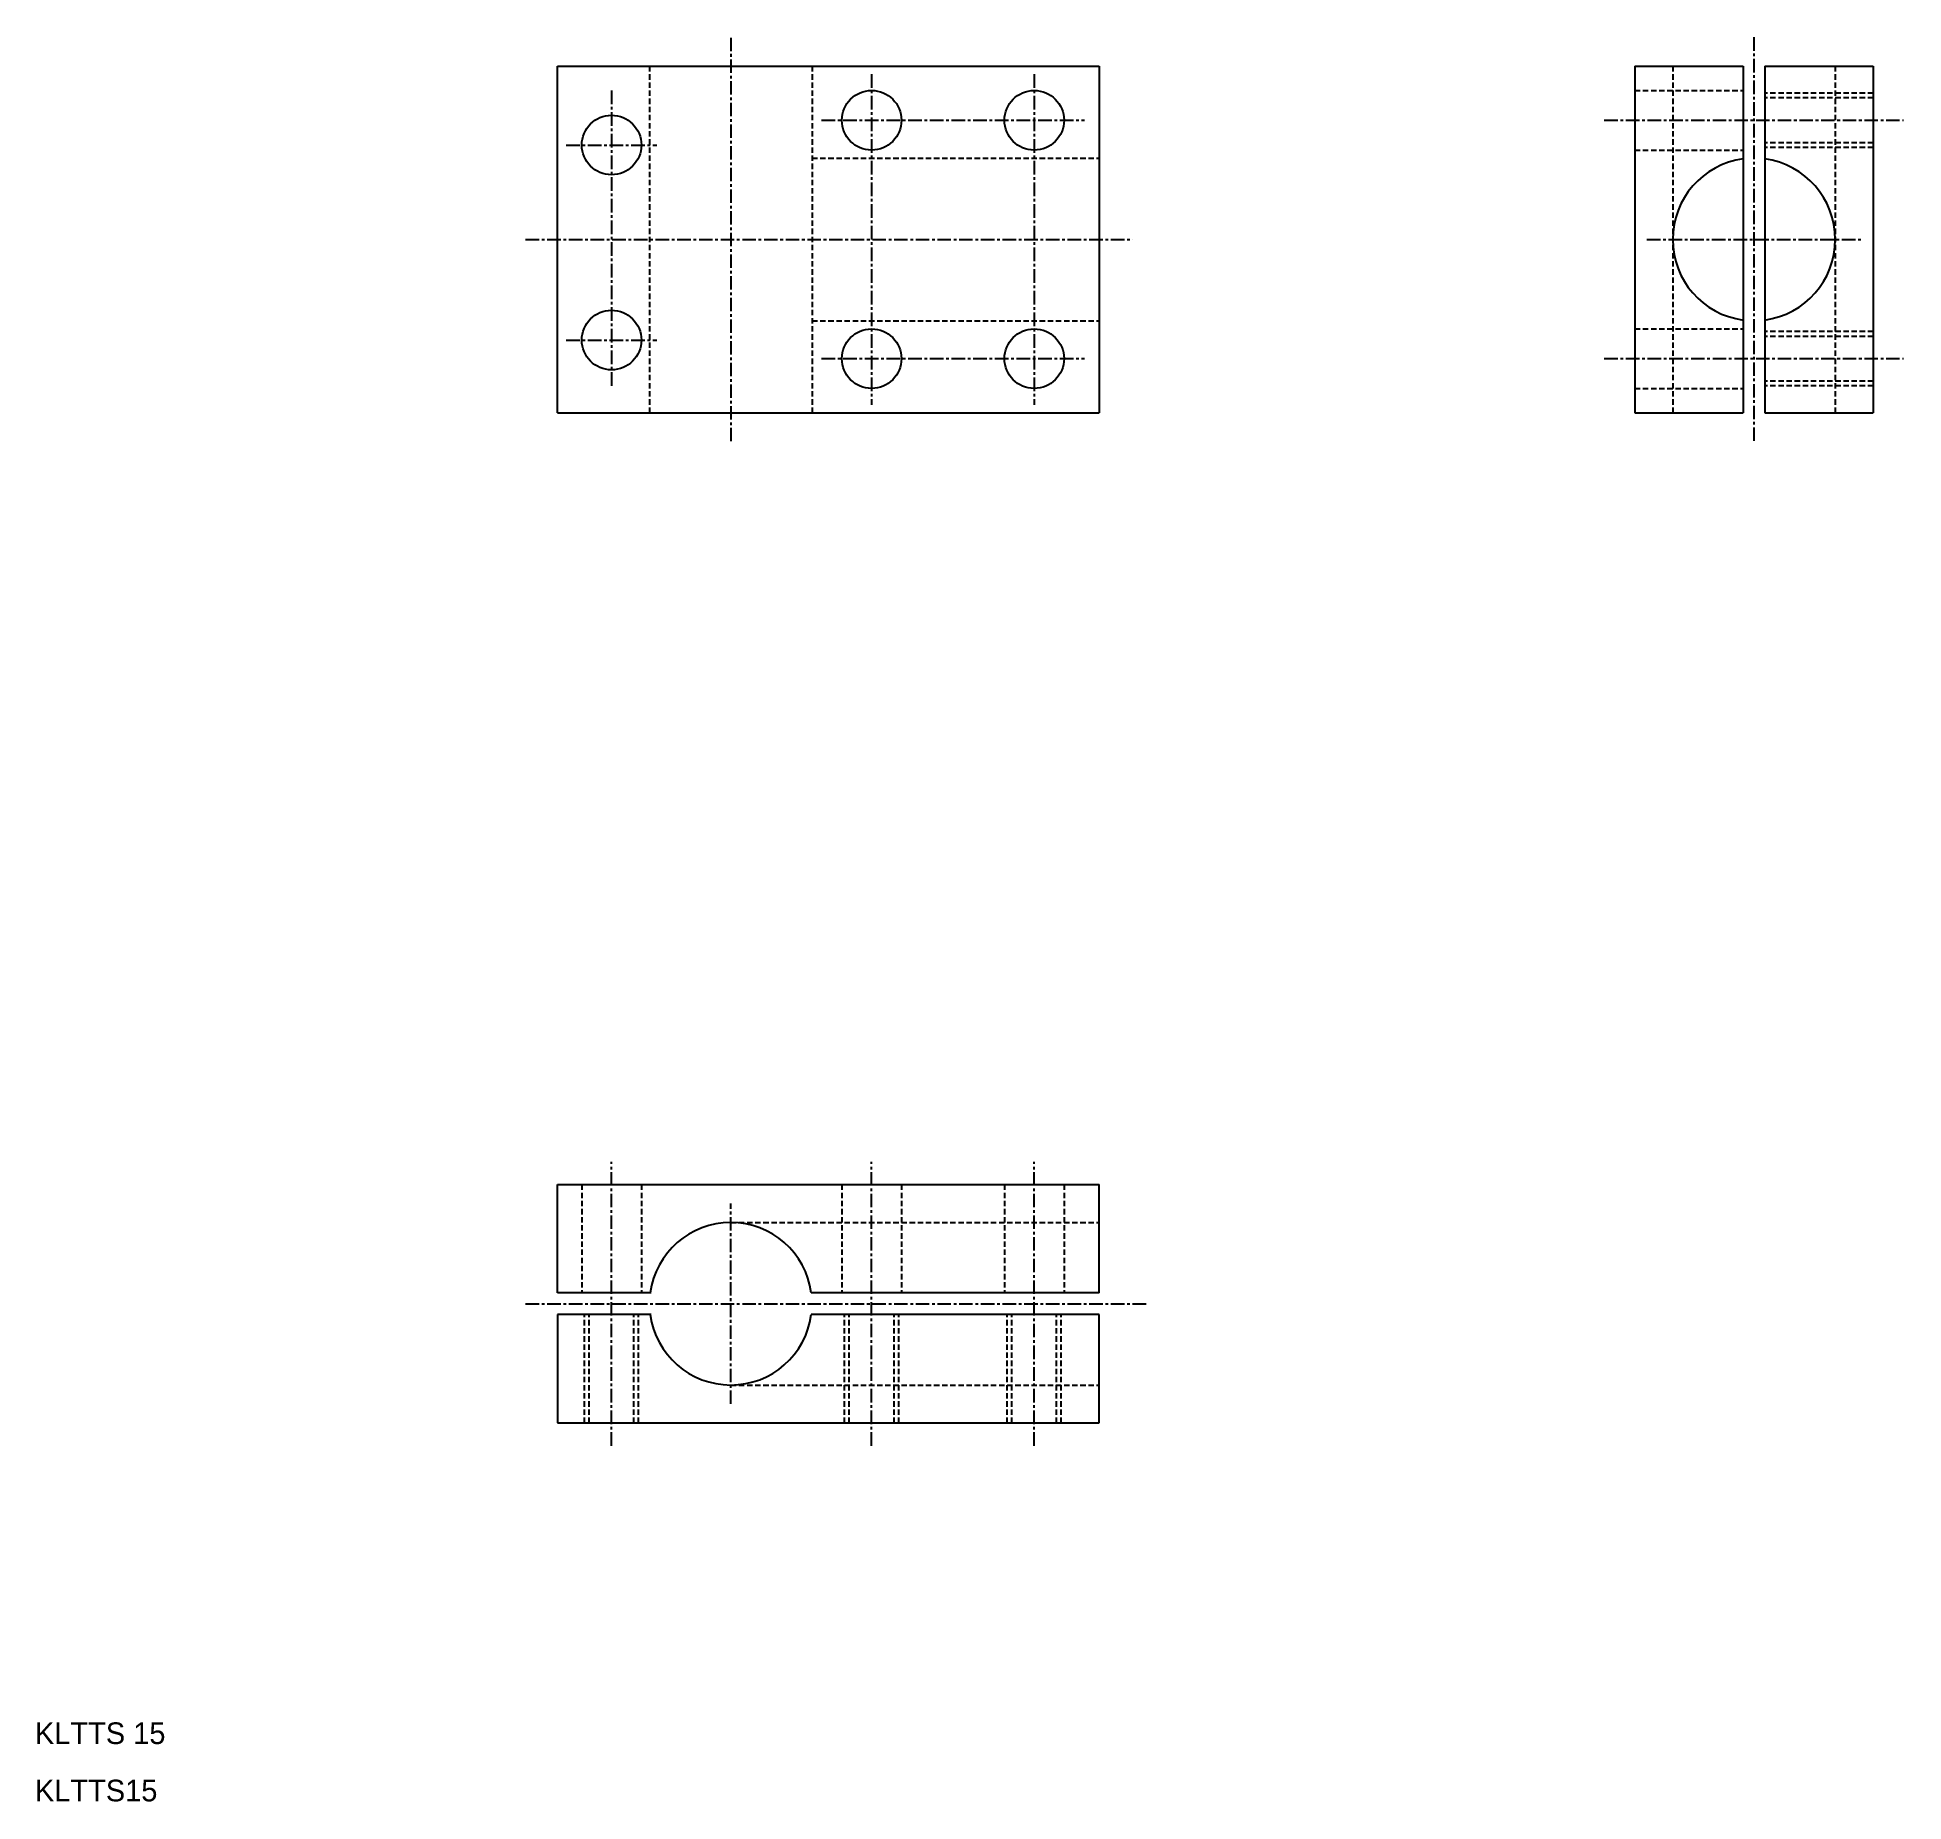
# Model space of a CAD drawing. Extents: x 15 to 188, y 89 to 252.
import ezdxf

# ---------------------------------------------------------------- set-up
doc = ezdxf.new("R2010")
doc.units = 0
doc.linetypes.add('CENTER', pattern=[2, 1.25, -0.25, 0.25, -0.25])
doc.linetypes.add('DASHED', pattern=[0.75, 0.5, -0.25])
doc.layers.get('0').update_dxf_attribs({"linetype": 'CONTINUOUS'})
doc.layers.add('CENTER', color=1, linetype='CENTER')

msp = doc.modelspace()

# ---------------------------------------------------------------- linework, layer by layer
at = {"color": 7, "linetype": 'CONTINUOUS'}
for p, q in [((63.37, 217.14), (63.37, 249.14)), ((63.37, 249.14), (113.37, 249.14)), ((113.37, 249.14), (113.37, 217.14)), ((162.78, 249.14), (162.78, 217.14)), ((162.78, 249.14), (172.78, 249.14)), ((172.78, 249.14), (172.78, 217.14)), ((174.78, 249.14), (174.78, 217.14)), ((174.78, 249.14), (184.78, 249.14)), ((184.78, 249.14), (184.78, 217.14)), ((63.37, 217.14), (113.37, 217.14)), ((162.78, 217.14), (172.78, 217.14)), ((174.78, 217.14), (184.78, 217.14)), ((63.37, 135.91), (63.37, 145.91)), ((63.37, 145.91), (113.37, 145.91)), ((113.37, 135.91), (113.37, 145.91)), ((72.02, 135.91), (63.37, 135.91)), ((113.37, 135.91), (86.8, 135.91)), ((63.37, 133.91), (63.37, 123.91)), ((72.02, 133.91), (63.37, 133.91)), ((113.37, 133.91), (86.8, 133.91)), ((113.37, 123.91), (113.37, 133.91)), ((63.37, 123.91), (113.37, 123.91))]:
    msp.add_line(p, q, dxfattribs=at)
at = {"color": 3, "linetype": 'DASHED'}
for p, q in [((71.87, 249.14), (71.87, 217.14)), ((86.87, 249.14), (86.87, 217.14)), ((166.28, 249.14), (166.28, 217.14)), ((181.28, 249.14), (181.28, 217.14)), ((162.78, 246.89), (172.78, 246.89)), ((184.78, 246.64), (174.78, 246.64)), ((184.78, 246.2), (174.78, 246.2)), ((162.78, 241.39), (172.78, 241.39)), ((184.78, 242.07), (174.78, 242.07)), ((184.78, 241.64), (174.78, 241.64)), ((86.87, 240.64), (113.37, 240.64)), ((86.87, 225.64), (113.37, 225.64)), ((162.78, 224.89), (172.78, 224.89)), ((184.78, 224.64), (174.78, 224.64)), ((184.78, 224.2), (174.78, 224.2)), ((162.78, 219.39), (172.78, 219.39)), ((184.78, 220.07), (174.78, 220.07)), ((184.78, 219.64), (174.78, 219.64)), ((65.62, 145.91), (65.62, 135.91)), ((71.12, 145.91), (71.12, 135.91)), ((89.62, 145.91), (89.62, 135.91)), ((95.12, 145.91), (95.12, 135.91)), ((104.62, 145.91), (104.62, 135.91)), ((110.12, 145.91), (110.12, 135.91)), ((79.37, 142.41), (113.37, 142.41)), ((65.87, 123.91), (65.87, 133.91)), ((66.3, 123.91), (66.3, 133.91)), ((70.44, 123.91), (70.44, 133.91)), ((70.87, 123.91), (70.87, 133.91)), ((89.87, 123.91), (89.87, 133.91)), ((90.3, 123.91), (90.3, 133.91)), ((94.44, 123.91), (94.44, 133.91)), ((94.87, 123.91), (94.87, 133.91)), ((104.87, 123.91), (104.87, 133.91)), ((105.3, 123.91), (105.3, 133.91)), ((109.44, 123.91), (109.44, 133.91)), ((109.87, 123.91), (109.87, 133.91)), ((79.37, 127.41), (113.37, 127.41))]:
    msp.add_line(p, q, dxfattribs=at)
at = {"color": 7, "linetype": 'CONTINUOUS'}
for centre in [(92.37, 244.14), (107.37, 244.14), (68.37, 241.86), (68.37, 223.86), (92.37, 222.14), (107.37, 222.14)]:
    msp.add_circle(centre, 2.75, dxfattribs=at)
for centre, start, end in [((173.78, 233.14), 97.6623, 262.3377), ((173.78, 233.14), 277.6623, 82.3377), ((79.37, 134.91), 7.6623, 172.3377), ((79.37, 134.91), 187.6623, 352.3377)]:
    msp.add_arc(centre, 7.5, start, end, dxfattribs=at)
at = {"layer": 'CENTER', "color": 1, "linetype": 'CENTER'}
for p, q in [((79.37, 251.76), (79.37, 214.51)), ((173.78, 251.8), (173.78, 214.47)), ((92.37, 248.39), (92.37, 217.89)), ((107.37, 248.39), (107.37, 217.89)), ((68.37, 246.88), (68.37, 219.4)), ((87.74, 244.14), (112.01, 244.14)), ((159.97, 244.14), (187.59, 244.14)), ((64.18, 241.86), (72.56, 241.86)), ((60.44, 233.14), (116.45, 233.14)), ((163.9, 233.14), (183.65, 233.14)), ((64.18, 223.86), (72.56, 223.86)), ((87.74, 222.14), (112.01, 222.14)), ((159.97, 222.14), (187.59, 222.14)), ((68.37, 121.81), (68.37, 148)), ((92.37, 121.81), (92.37, 148)), ((107.37, 121.81), (107.37, 148)), ((79.37, 125.66), (79.37, 144.16)), ((60.44, 134.91), (117.7, 134.91))]:
    msp.add_line(p, q, dxfattribs=at)

# ---------------------------------------------------------------- texts
at = {"color": 7, "linetype": 'CONTINUOUS'}
for s, p in [('KLTTS 15', (15.17, 94.27)), ('KLTTS15', (15.17, 88.98))]:
    msp.add_text(s, height=2, dxfattribs=at).set_placement(p)

doc.saveas('drawing.dxf')
